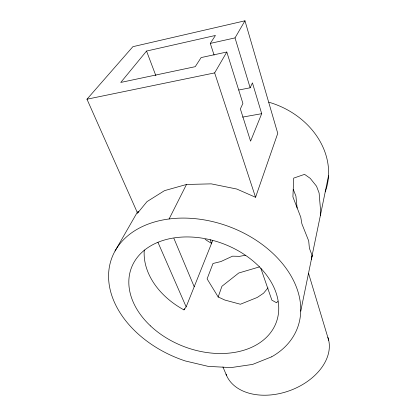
<?xml version="1.0" encoding="UTF-8"?>
<svg xmlns="http://www.w3.org/2000/svg" width="416" height="416" viewBox="0 0 416 416"><rect width="100%" height="100%" fill="white"/><g stroke="black" fill="none" stroke-linecap="round" stroke-linejoin="round"><path stroke-width="0.62" d="M312.14 255.627L311.272 259.61L320.393 215.394L320.466 209.191L319.108 193.019L316.555 186.238L310.216 178.339L304.559 174.356L293.701 178.116L292.906 196.877L300.758 217.194L301.912 223.891L308.693 240.9L309.405 248.248L312.14 255.627L300.737 311.184M320.393 215.394L328.536 175.718M255.559 197.288L277.753 133.37L244.972 20.8L132.881 46.68L86.975 99.206L137.576 213.143L146.983 201.63L164.518 190.642L186.482 184.47L211.245 183.862L236.782 189.036L255.559 197.288L214.656 72.899L226.803 52.026L201.126 57.574L195.234 66.674L120.754 82.441L146.546 51.059L215.441 35.454L210.293 43.404L214.094 55.115M218.114 297.128L221.936 286.27L238.758 273L259.574 266.864M144.269 249.985A73.299 54.319 20.7 0 0 183.971 309.894L186.155 306.857L212.753 240.38M183.971 309.894L184.454 308.693M238.789 90.002L250.151 87.797L252.439 82.862L261.69 113.688L250.578 141.159L240.36 108.924L242.908 103.423L226.803 52.026M169.104 218.972L186.482 184.47M115.04 251.03L137.613 211.728M137.576 213.143L138.544 211.458M250.151 87.797L235.024 37.898L244.972 20.8M268.003 287.903L263.541 293.228L257.301 297.435L240.386 304.247L224.822 300.04L218.171 296.962L207.106 278.897L213.002 263.484L220.891 261.56L232.528 256.173L239.626 256.334L245.367 255.258M210.293 43.404L235.024 37.898M86.975 99.206L214.656 72.899M242.564 117.109L261.69 113.688M157.934 242.278L186.155 306.857M222.924 366.943L226.465 375.258M173.878 238.332L194.204 286.733M293.296 189.4L295.911 196.087L297.118 208.078M210.163 239.736L211.562 243.36A59.972 48.084 20.7 0 1 205.067 239.257M146.546 51.059L155.891 75.764M260.832 268.315L271.872 300.154L276.624 302.791A73.299 54.319 20.7 0 0 277.857 301.288M308.547 273.328L328.718 340.335M268.809 102.196A77.059 64.589 20.7 0 1 325.208 191.875M327.881 337.381A54.148 37.383 -19.9 0 1 289.51 390.718A54.148 37.383 -19.9 0 1 226.013 374.124M271.612 356.834L252.616 364.416L231.057 367.593L208.224 366.382L185.338 360.968A99.195 70.642 20.7 0 1 116.22 249.023A99.195 70.642 20.7 0 1 258.996 242.18A99.195 70.642 20.7 0 1 271.612 356.834M150.488 325.9A77.397 55.032 20.7 0 0 276.094 322.832A77.397 55.032 20.7 0 0 184.772 236.964A77.397 55.032 20.7 0 0 150.488 325.9"/></g></svg>
